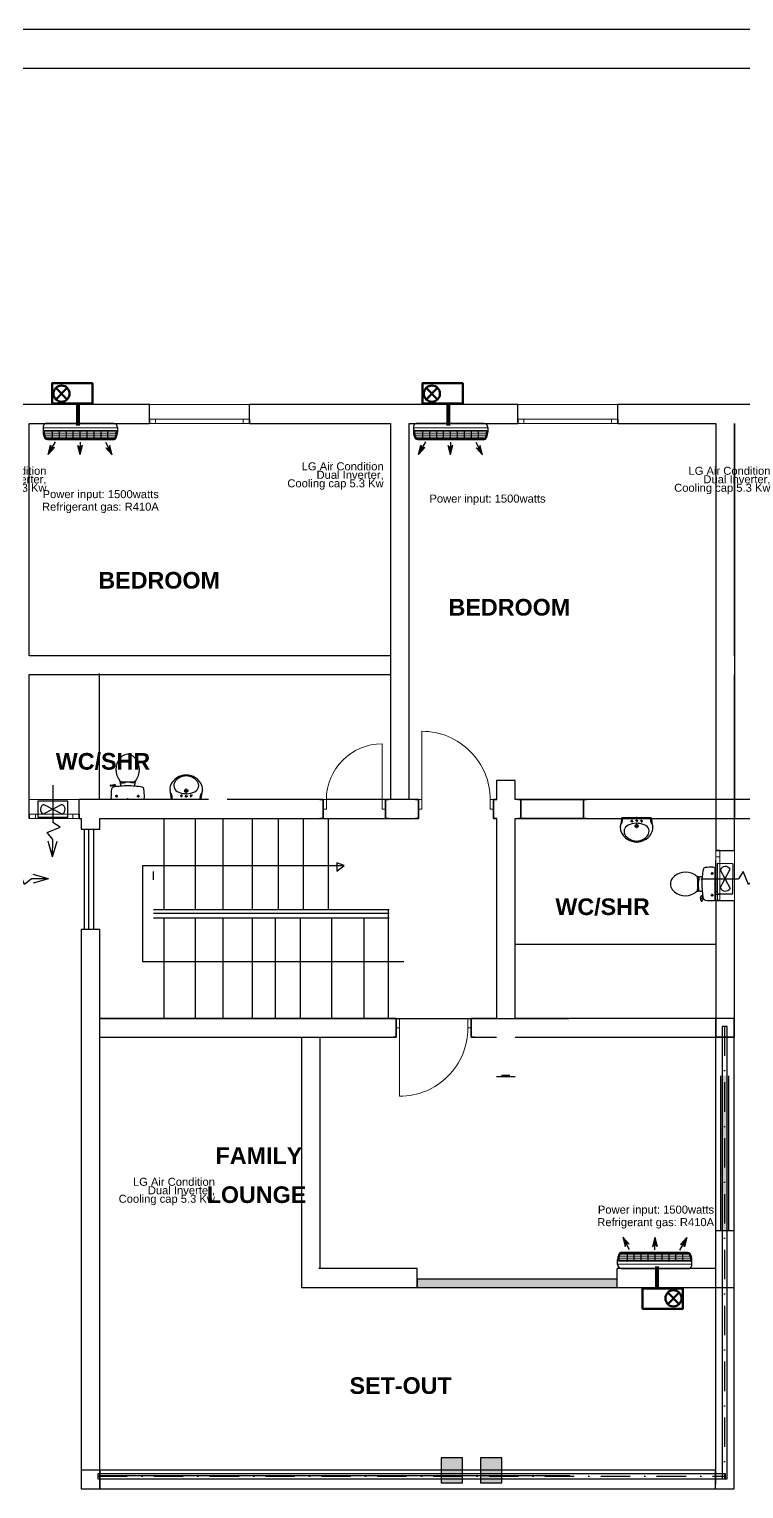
# Model space of a CAD drawing. Header units: inches. Extents: x 23 to 2032867, y 13 to 664695.
# Drawn here: x 803141 to 811715, y 496350 to 513866 of the extents above; entities that cross this region are included whole.
import ezdxf

# ---------------------------------------------------------------- set-up
doc = ezdxf.new("R2010")
doc.units = ezdxf.units.IN
doc.header["$MEASUREMENT"] = 0
for name, pattern in [('DASHED1', [1, 0.3, -0.4, 0.3]), ('Dot & Dashed', [670.277762, 352.777767, -176.388884, 0, -141.111112]), ('Hidden Line', [391.222223, 282.222223, -109])]:
    doc.linetypes.add(name, pattern=pattern)
for name, color, linetype in [('08-DRAINAGE', 5, 'Continuous'), ('Hvactext', 7, 'Continuous'), ('LIAB', 8, 'Continuous'), ('PLOTYR', 15, 'Continuous')]:
    doc.layers.add(name, color=color, linetype=linetype)
for name, color, linetype, lineweight in [('0Railings', 1, 'Continuous', 18), ('AC', 9, 'Continuous', 15), ('ARCHICAD Doors_Pen_No__27', 7, 'Continuous', 35), ('ARCHICAD Windows_Pen_No__27', 7, 'Continuous', 35), ('BOLD', 7, 'Continuous', 50), ('Building', 8, 'Continuous', 18), ('Interior - Furniture _Pen_No__16', 124, 'Continuous', 20), ('Interior - Furniture _Pen_No__75', 6, 'Continuous', 20), ('new light fittings', 6, 'Continuous', 20), ('SOAK WAWAY', 1, 'Continuous', 30), ('Structural - Bearing_Pen_No__27', 7, 'Continuous', 35)]:
    doc.layers.add(name, color=color, linetype=linetype, lineweight=lineweight)
for name, color, linetype, lineweight, true_color in [('2D Drafting - General_Pen_No__62', 7, 'Continuous', 20, 0xaaaaaa), ('2D Drafting - General_Pen_No__82', 7, 'Continuous', 20, 0xaaaaaa), ('Annotation - Text_Pen_No__86', 7, 'Continuous', 20, 0x5555ff), ('ARCHICAD Doors_Pen_No__23', 7, 'Continuous', 20, 0xff6600), ('ARCHICAD Doors_Pen_No__3', 7, 'Continuous', 18, 0xff6600), ('ARCHICAD Windows_Pen_No__23', 7, 'Continuous', 20, 0xff6600), ('ARCHICAD Windows_Pen_No__3', 7, 'Continuous', 18, 0xff6600), ('Structural - Bearing_Pen_No__160', 7, 'Continuous', 20, 0xb4a35c), ('Structural - Bearing_Pen_No__165', 7, 'Continuous', 13, 0x80d6ff), ('Structural - Bearing_Pen_No__87', 7, 'Continuous', 20, 0x6a6a6a), ('Structural - Bearing_Pen_No__89', 7, 'Continuous', 20, 0x71cebe)]:
    doc.layers.add(name, color=color, linetype=linetype, lineweight=lineweight, true_color=true_color)
doc.styles.add('Arial', font='arial.ttf', dxfattribs={"height": 250})
doc.styles.add('GENERATED_STYLE_2', font='arialbd.ttf')

# ---------------------------------------------------------------- blocks, each defined once
blk = doc.blocks.new('ef1')
at = {"layer": 'new light fittings', "linetype": 'Continuous', "lineweight": 30}
for p, q in [((55922, -239719), (55921, -240170)), ((56029, -239951), (55805, -240069)), ((55813, -239951), (56036, -240069)), ((55852, -240290), (56008, -240224)), ((55920, -240372), (55852, -240290)), ((56008, -240224), (55921, -240170)), ((55919, -240579), (55867, -240392)), ((55919, -240579), (55920, -240372)), ((55919, -240579), (55973, -240392))]:
    blk.add_line(p, q, dxfattribs=at)
blk.add_lwpolyline([(56103, -239913), (55740, -239912), (55740, -240103), (56102, -240104)], close=True, dxfattribs=at)
for centre, start, end in [((55840, -240012), 113.6137, 238.8226), ((56002, -240012), 300.8885, 66.0974)]:
    blk.add_arc(centre, 66.5, start, end, dxfattribs=at)
blk = doc.blocks.new('A$C109E561E')
at = {"layer": 'AC', "linetype": 'Continuous', "lineweight": -2}
for points in [[(111, 143), (73, 5), (170, 110), (125, 100), (125, 100)], [(583, 141), (548, 3), (515, 142), (549, 110), (549, 111)], [(987, 138), (1023, 0), (927, 107), (972, 95), (972, 96)]]:
    blk.add_hatch(color=3, dxfattribs=at).paths.add_polyline_path(points)
at = {"layer": 'AC', "color": 3, "linetype": 'Continuous', "lineweight": -2}
for p, q in [((4, 433), (2, 427)), ((1047, 466), (54, 471)), ((2, 427), (0, 413)), ((0, 413), (0, 345)), ((0, 406), (1100, 401)), ((0, 345), (0, 345)), ((7, 290), (13, 267)), ((16, 365), (15, 345)), ((16, 365), (1085, 360)), ((22, 294), (28, 271)), ((63, 245), (1036, 240)), ((63, 229), (1036, 224)), ((1071, 266), (1077, 289)), ((1085, 360), (1085, 339)), ((1086, 262), (1092, 285)), ((1099, 421), (1097, 428)), ((1100, 408), (1099, 421)), ((1100, 408), (1100, 339)), ((1100, 339), (1100, 339)), ((73, 5), (111, 143)), ((73, 5), (170, 110)), ((111, 143), (126, 100)), ((177, 194), (125, 100)), ((170, 110), (126, 100)), ((548, 2), (515, 142)), ((515, 142), (549, 111)), ((548, 2), (583, 141)), ((549, 192), (549, 111)), ((583, 141), (549, 111)), ((922, 190), (972, 96)), ((1023, 0), (927, 107)), ((927, 107), (972, 95)), ((987, 139), (972, 95)), ((1023, 0), (987, 139))]:
    blk.add_line(p, q, dxfattribs=at)
at = {"layer": 'AC', "color": 8, "linetype": 'Continuous', "lineweight": -2}
for p, q in [((16, 350), (1084, 345)), ((17, 320), (1083, 315)), ((23, 290), (1076, 285)), ((33, 260), (1066, 255)), ((138, 244), (139, 365)), ((241, 244), (242, 364)), ((344, 243), (344, 364)), ((447, 243), (447, 363)), ((549, 242), (550, 363)), ((652, 242), (653, 362)), ((755, 241), (756, 362)), ((858, 241), (859, 361)), ((961, 240), (961, 361))]:
    blk.add_line(p, q, dxfattribs=at)
at = {"layer": 'AC', "color": 3, "linetype": 'Continuous', "lineweight": -2}
for centre, radius, start, end in [((54, 419), 51.4, 89.7096, 164.2846), ((1047, 414), 51.4, 15.1345, 89.7096), ((51, 345), 51.4, 179.7096, 179.7096), ((206, 344), 206, 179.7096, 195.1345), ((63, 281), 51.4, 195.1345, 269.7096), ((206, 344), 190, 179.7096, 195.1345), ((63, 281), 36, 195.1345, 269.7096), ((1036, 276), 36, 269.7096, 344.2846), ((1036, 276), 51.4, 269.7096, 344.2846), ((894, 340), 190, 344.2846, 359.7096), ((894, 340), 206, 344.2846, 359.7096)]:
    blk.add_arc(centre, radius, start, end, dxfattribs=at)
blk = doc.blocks.new('ac1')
at = {"layer": 'BOLD', "color": 6}
for p, q in [((2309094, -76377), (2308957, -76514)), ((2308957, -76377), (2309094, -76514))]:
    blk.add_line(p, q, dxfattribs=at)
blk.add_lwpolyline([(2309139, -76562), (2308655, -76562), (2308655, -76320), (2309139, -76320)], close=True, dxfattribs=at)
blk.add_circle((2309026, -76445), 96.9, dxfattribs=at)

msp = doc.modelspace()

# ---------------------------------------------------------------- hatches: boundary and pattern name
at = {"layer": 'Structural - Bearing_Pen_No__160', "linetype": 'Continuous', "lineweight": 25}
for points in [[(808341.071, 496720.974), (808085.694, 496720.974), (808085.694, 496420.974), (808341.071, 496420.974)], [(808810.072, 496720.967), (808554.694, 496720.967), (808554.694, 496420.967), (808810.072, 496420.967)]]:
    msp.add_hatch(color=8, dxfattribs=at).paths.add_polyline_path(points)
at = {"layer": 'Structural - Bearing_Pen_No__165', "linetype": 'Continuous', "lineweight": 25}
for points in [[(811435.829, 501307.703), (811435.829, 499451.482), (811535.829, 499451.482), (811535.829, 501307.703)], [(807797.13, 498767.201), (810197.13, 498767.201), (810197.13, 498867.201), (807797.13, 498867.201)]]:
    msp.add_hatch(color=8, dxfattribs=at).paths.add_polyline_path(points)

# ---------------------------------------------------------------- linework, layer by layer
at = {"color": 8, "linetype": 'Hidden Line'}
for p, q in [((811600.619, 501995.252), (811375.619, 501995.252)), ((811375.619, 501995.252), (811375.619, 501770.252)), ((811600.619, 501770.252), (811600.619, 501995.252)), ((811600.619, 501770.252), (811375.619, 501770.252)), ((811375.619, 501770.252), (811375.619, 496350.2)), ((811375.619, 501770.252), (811600.619, 501770.252)), ((811600.619, 496350.2), (811600.619, 501770.252)), ((803762.869, 496575.2), (803762.869, 496350.2)), ((803987.869, 496575.2), (803762.869, 496575.2)), ((811375.619, 496575.2), (803987.869, 496575.2)), ((803987.869, 496575.2), (803987.869, 496350.2)), ((803987.869, 496350.2), (803987.869, 496575.2)), ((811375.619, 496350.2), (811375.619, 496575.2)), ((803762.869, 496350.2), (803987.869, 496350.2)), ((803987.869, 496350.2), (811375.619, 496350.2)), ((811375.619, 496350.2), (811600.619, 496350.2))]:
    msp.add_line(p, q, dxfattribs=at)
at = {"layer": '0Railings', "color": 7, "linetype": 'Continuous', "lineweight": 5, "const_width": 50}
for points in [[(803726.573, 509107.336), (803726.573, 509375.336)], [(808170.281, 509107.336), (808170.281, 509375.336)], [(810673.528, 499020.657), (810673.528, 498752.657)]]:
    msp.add_lwpolyline(points, dxfattribs=at)
at = {"layer": '2D Drafting - General_Pen_No__62', "color": 8, "linetype": 'Continuous', "lineweight": 25}
for p, q in [((804504.08, 502673.714), (804504.08, 503828.032)), ((804504.08, 503828.032), (806917.989, 503828.032)), ((806917.989, 503828.032), (806833.315, 503861.539)), ((806833.315, 503861.539), (806833.315, 503762.465)), ((806833.315, 503762.465), (806917.989, 503828.032)), ((807637.065, 502673.714), (804504.08, 502673.714))]:
    msp.add_line(p, q, dxfattribs=at)
at = {"layer": '2D Drafting - General_Pen_No__82', "color": 8, "linetype": 'Continuous', "lineweight": 25}
for p, q in [((804758.515, 503305.896), (804758.515, 504395.106)), ((804758.515, 503305.896), (804758.515, 504395.106)), ((805134.419, 503305.896), (805134.419, 504395.106)), ((805134.419, 503305.896), (805134.419, 504395.106)), ((805467.433, 503305.896), (805467.433, 504395.106)), ((805467.433, 503305.896), (805467.433, 504395.106)), ((805819.586, 503305.896), (805819.586, 504395.106)), ((805819.586, 503305.896), (805819.586, 504395.106)), ((806130.106, 503305.896), (806130.106, 504395.106)), ((806130.106, 503305.896), (806130.106, 504395.106)), ((806430.106, 503305.896), (806430.106, 504395.106)), ((806430.106, 503305.896), (806430.106, 504395.106)), ((806730.106, 503305.896), (806730.106, 504395.106)), ((806730.106, 503305.896), (806730.106, 504395.106)), ((803800.25, 504258.057), (803800.25, 503065.484)), ((803800.25, 504258.057), (803800.25, 503065.484)), ((803850.704, 504258.057), (803850.704, 503065.484)), ((803850.704, 504258.057), (803850.704, 503065.484)), ((803911.966, 504263.993), (803911.966, 503056.932)), ((803911.966, 504263.993), (803911.966, 503056.932)), ((804632.371, 503658.743), (804632.371, 503759.116)), ((804632.371, 503658.743), (804632.371, 503759.116)), ((804632.371, 503302.344), (807461.02, 503302.344)), ((804632.371, 503302.344), (807461.02, 503302.344)), ((804632.371, 503257.734), (807460.142, 503257.734)), ((804632.371, 503257.734), (807460.142, 503257.734)), ((807448.74, 503305.896), (807448.74, 501995.252)), ((807448.74, 503305.896), (807448.74, 501995.252)), ((804632.371, 503201.971), (807461.02, 503201.971)), ((804632.371, 503201.971), (807461.02, 503201.971)), ((804758.515, 501995.252), (804758.515, 503205.522)), ((804758.515, 501995.252), (804758.515, 503205.522)), ((805134.419, 501995.252), (805134.419, 503205.522)), ((805134.419, 501995.252), (805134.419, 503205.522)), ((805467.433, 501995.252), (805467.433, 503205.522)), ((805467.433, 501995.252), (805467.433, 503205.522)), ((805819.586, 501995.252), (805819.586, 503205.522)), ((805819.586, 501995.252), (805819.586, 503205.522)), ((806096.43, 501995.252), (806096.43, 503205.522)), ((806096.43, 501995.252), (806096.43, 503205.522)), ((806396.43, 501995.252), (806396.43, 503205.522)), ((806396.43, 501995.252), (806396.43, 503205.522)), ((806770.223, 501995.252), (806770.223, 503205.522)), ((806770.223, 501995.252), (806770.223, 503205.522)), ((807159.006, 501995.252), (807159.006, 503205.522)), ((807159.006, 501995.252), (807159.006, 503205.522))]:
    msp.add_line(p, q, dxfattribs=at)
at = {"layer": 'ARCHICAD Doors_Pen_No__23', "color": 8, "linetype": 'Continuous'}
for p, q in [((806706.148, 504619.896), (806666.148, 504619.896)), ((806666.148, 504619.896), (806666.148, 504504.896)), ((806706.148, 504504.896), (806706.148, 504619.896)), ((807416.148, 504619.896), (807376.148, 504619.896)), ((807376.148, 504619.896), (807376.148, 504504.896)), ((807416.148, 504504.896), (807416.148, 504619.896)), ((807813.43, 504619.896), (807853.43, 504619.896)), ((807813.43, 504504.896), (807813.43, 504619.896)), ((807853.43, 504619.896), (807853.43, 504504.896)), ((808673.43, 504504.896), (808673.43, 504619.896)), ((808673.43, 504619.896), (808713.43, 504619.896)), ((808713.43, 504619.896), (808713.43, 504504.896)), ((806666.148, 504504.896), (806706.148, 504504.896)), ((807376.148, 504504.896), (807416.148, 504504.896)), ((807853.43, 504504.896), (807813.43, 504504.896)), ((808713.43, 504504.896), (808673.43, 504504.896)), ((809040.187, 504509.896), (809040.187, 504394.896)), ((809790.187, 504394.896), (809790.187, 504509.896)), ((807585.193, 501995.252), (807545.193, 501995.252)), ((807545.193, 501995.252), (807545.193, 501880.252)), ((807585.193, 501880.252), (807585.193, 501995.252)), ((808445.193, 501995.252), (808405.193, 501995.252)), ((808405.193, 501995.252), (808405.193, 501880.252)), ((808445.193, 501880.252), (808445.193, 501995.252)), ((807545.193, 501880.252), (807585.193, 501880.252)), ((808405.193, 501880.252), (808445.193, 501880.252))]:
    msp.add_line(p, q, dxfattribs=at)
at = {"layer": 'ARCHICAD Doors_Pen_No__27', "color": 8, "linetype": 'Continuous'}
for p, q in [((806666.148, 504619.896), (806629.148, 504619.896)), ((806666.148, 504619.896), (806666.148, 504504.896)), ((807416.148, 504619.896), (807416.148, 504504.896)), ((807416.148, 504619.896), (807453.148, 504619.896)), ((807813.43, 504619.896), (807776.43, 504619.896)), ((807813.43, 504619.896), (807813.43, 504504.896)), ((808713.43, 504619.896), (808713.43, 504504.896)), ((808713.43, 504619.896), (808750.43, 504619.896)), ((809040.187, 504619.896), (809003.187, 504619.896)), ((809040.187, 504619.896), (809827.187, 504619.896)), ((809040.187, 504509.896), (809040.187, 504619.896)), ((809790.187, 504509.896), (809790.187, 504619.896)), ((806666.148, 504504.896), (806666.148, 504394.896)), ((807416.148, 504504.896), (807416.148, 504394.896)), ((807813.43, 504504.896), (807813.43, 504394.896)), ((808713.43, 504504.896), (808713.43, 504394.896)), ((809040.187, 504394.896), (809040.187, 504509.896)), ((809790.187, 504394.896), (809790.187, 504509.896)), ((806666.148, 504394.896), (806629.148, 504394.896)), ((807416.148, 504394.896), (807453.148, 504394.896)), ((807813.43, 504394.896), (807776.43, 504394.896)), ((808713.43, 504394.896), (808750.43, 504394.896)), ((809040.187, 504394.896), (809003.187, 504394.896)), ((809040.187, 504394.896), (809827.187, 504394.896)), ((807545.193, 501995.252), (807508.193, 501995.252)), ((807545.193, 501995.252), (807545.193, 501880.252)), ((808445.193, 501995.252), (808445.193, 501880.252)), ((808445.193, 501995.252), (808482.193, 501995.252)), ((807545.193, 501880.252), (807545.193, 501770.252)), ((808445.193, 501880.252), (808445.193, 501770.252)), ((807545.193, 501770.252), (807508.193, 501770.252)), ((808445.193, 501770.252), (808482.193, 501770.252))]:
    msp.add_line(p, q, dxfattribs=at)
at = {"layer": 'ARCHICAD Doors_Pen_No__3', "color": 8, "linetype": 'Continuous'}
for p, q in [((807853.43, 504619.896), (807853.43, 505439.896)), ((807376.148, 504504.896), (807376.148, 505289.896)), ((807585.193, 501880.252), (807585.193, 501060.252))]:
    msp.add_line(p, q, dxfattribs=at)
at = {"layer": 'ARCHICAD Doors_Pen_No__3', "color": 8, "linetype": 'Continuous', "extrusion": (0, 0, -1)}
msp.add_ellipse((807853.43, 504619.896), major_axis=(-579.828, 579.828), ratio=1, start_param=0.785398163, end_param=2.35619449, dxfattribs=at)
at = {"layer": 'ARCHICAD Doors_Pen_No__3', "color": 8, "linetype": 'Continuous'}
for centre, major_axis, start_param, end_param in [((807376.148, 504619.896), (-473.762, 473.762), -0.785398163, 0.785398163), ((807585.193, 501880.252), (579.828, 579.828), 3.926990817, 5.497787144)]:
    msp.add_ellipse(centre, major_axis=major_axis, ratio=1, start_param=start_param, end_param=end_param, dxfattribs=at)
at = {"layer": 'ARCHICAD Windows_Pen_No__23', "color": 8, "linetype": 'Continuous'}
for p, q in [((804657.587, 509185.654), (804582.587, 509185.654)), ((804657.587, 509135.654), (804657.587, 509185.654)), ((805782.587, 509185.654), (805707.587, 509185.654)), ((805707.587, 509185.654), (805707.587, 509135.654)), ((809002.549, 509185.654), (809077.549, 509185.654)), ((809077.549, 509185.654), (809077.549, 509135.654)), ((810127.549, 509135.654), (810127.549, 509185.654)), ((810127.549, 509185.654), (810202.549, 509185.654)), ((804582.587, 509135.654), (804657.587, 509135.654)), ((805707.587, 509135.654), (805782.587, 509135.654)), ((809077.549, 509135.654), (809002.549, 509135.654)), ((810202.549, 509135.654), (810127.549, 509135.654)), ((803140.619, 504444.896), (803215.619, 504444.896)), ((803215.619, 504444.896), (803215.619, 504394.896)), ((803665.619, 504394.896), (803665.619, 504444.896)), ((803665.619, 504444.896), (803740.619, 504444.896)), ((803215.619, 504394.896), (803140.619, 504394.896)), ((803740.619, 504394.896), (803665.619, 504394.896)), ((811377.637, 503933.128), (811377.637, 504008.128)), ((811427.637, 503933.128), (811377.637, 503933.128)), ((811427.637, 504008.128), (811427.637, 503933.128)), ((811377.637, 503408.128), (811377.637, 503483.128)), ((811377.637, 503483.128), (811427.637, 503483.128)), ((811377.637, 503408.128), (811377.637, 503483.128)), ((811399.887, 503408.128), (811399.887, 503483.128)), ((811427.637, 503483.128), (811427.637, 503408.128))]:
    msp.add_line(p, q, dxfattribs=at)
at = {"layer": 'ARCHICAD Windows_Pen_No__27', "color": 8, "linetype": 'Continuous'}
for p, q in [((804582.587, 509135.654), (804582.587, 509185.654)), ((805782.587, 509135.654), (805782.587, 509185.654)), ((809002.549, 509135.654), (809002.549, 509185.654)), ((810202.549, 509135.654), (810202.549, 509185.654)), ((803140.619, 504394.896), (803140.619, 504444.896)), ((803740.619, 504394.896), (803740.619, 504444.896)), ((811377.637, 504008.128), (811427.637, 504008.128)), ((811377.637, 503408.128), (811427.637, 503408.128))]:
    msp.add_line(p, q, dxfattribs=at)
at = {"layer": 'ARCHICAD Windows_Pen_No__3', "color": 8, "linetype": 'Continuous'}
for p, q in [((805782.587, 509360.654), (804582.587, 509360.654)), ((810202.549, 509360.654), (809002.549, 509360.654)), ((805707.587, 509185.654), (804657.587, 509185.654)), ((809077.549, 509185.654), (810127.549, 509185.654)), ((805782.587, 509135.654), (804582.587, 509135.654)), ((804657.587, 509135.654), (805707.587, 509135.654)), ((810202.549, 509135.654), (809002.549, 509135.654)), ((810127.549, 509135.654), (809077.549, 509135.654)), ((803740.619, 504619.896), (803140.619, 504619.896)), ((803215.619, 504444.896), (803665.619, 504444.896)), ((803740.619, 504394.896), (803140.619, 504394.896)), ((803665.619, 504394.896), (803215.619, 504394.896)), ((811377.637, 503408.128), (811377.637, 504008.128)), ((811377.637, 503483.128), (811377.637, 503933.128)), ((811427.637, 503933.128), (811427.637, 503483.128)), ((811602.637, 503408.128), (811602.637, 504008.128))]:
    msp.add_line(p, q, dxfattribs=at)
at = {"layer": 'Building', "linetype": 'Continuous', "lineweight": 30, "ltscale": 1000}
for p, q in [((804118.297, 504794.741), (804158.699, 504800.763)), ((804236.246, 504805.753), (804236.246, 504781.969)), ((804244.02, 504836.263), (804244.02, 504821.098)), ((804244.02, 504821.098), (804278.104, 504821.098)), ((804270.312, 504821.098), (804270.312, 504834.121)), ((804278.104, 504821.098), (804278.104, 504833.672)), ((804278.104, 504825.226), (804295.106, 504825.226)), ((804350.193, 504828.966), (804295.106, 504828.966)), ((804295.106, 504825.226), (804295.106, 504828.966)), ((804350.193, 504825.226), (804350.193, 504828.966)), ((804367.195, 504825.226), (804350.193, 504825.226)), ((804367.195, 504821.098), (804367.195, 504834.528)), ((804401.279, 504821.098), (804367.195, 504821.098)), ((804374.987, 504821.098), (804374.987, 504835.128)), ((804401.279, 504837.781), (804401.279, 504821.098)), ((804409.053, 504781.969), (804409.053, 504805.753)), ((804116.498, 504784.945), (804115.121, 504789.831)), ((804149.843, 504785.826), (804120.738, 504782.137)), ((804129.259, 504626.229), (804516.04, 504626.229)), ((804158.448, 504779.701), (804160.124, 504771.737)), ((804181.121, 504783.979), (804158.635, 504778.81)), ((804183.523, 504775.562), (804180.304, 504786.842)), ((804848.597, 504624.456), (805200.37, 504624.456)), ((804848.597, 504624.456, -1683.122), (805200.37, 504624.456, -1683.122)), ((804858.711, 504624.456), (804856.835, 504646.803)), ((804858.711, 504624.456, -1683.122), (804856.835, 504646.803, -1683.122)), ((805190.255, 504624.456), (805192.131, 504646.803)), ((805190.255, 504624.456, -1683.122), (805192.131, 504646.803, -1683.122)), ((810604.655, 504403.738), (810252.882, 504403.738)), ((810604.655, 504403.738, -1683.122), (810252.882, 504403.738, -1683.122)), ((810262.996, 504403.738), (810261.12, 504381.391)), ((810262.996, 504403.738, -1683.122), (810261.12, 504381.391, -1683.122)), ((810594.54, 504403.738), (810596.416, 504381.391)), ((810594.54, 504403.738, -1683.122), (810596.416, 504381.391, -1683.122)), ((811371.304, 503415.452), (811371.304, 503802.233)), ((811159.752, 503687.472), (811176.435, 503687.472)), ((811176.435, 503661.18), (811162.405, 503661.18)), ((811176.435, 503653.388), (811163.004, 503653.388)), ((811172.307, 503636.386), (811168.567, 503636.386)), ((811168.567, 503636.386), (811168.567, 503581.299)), ((811172.307, 503581.299), (811168.567, 503581.299)), ((811172.307, 503653.388), (811172.307, 503636.386)), ((811172.307, 503564.297), (811172.307, 503581.299)), ((811176.435, 503687.472), (811176.435, 503653.388)), ((811215.564, 503695.246), (811191.78, 503695.246)), ((811161.27, 503530.213), (811176.435, 503530.213)), ((811176.435, 503556.505), (811163.412, 503556.505)), ((811176.435, 503564.297), (811163.861, 503564.297)), ((811176.435, 503530.213), (811176.435, 503564.297)), ((811191.78, 503522.439), (811215.564, 503522.439)), ((811202.792, 503404.49), (811196.769, 503444.892)), ((811212.587, 503402.691), (811207.702, 503401.314)), ((811221.971, 503469.716), (811210.691, 503466.497)), ((811211.707, 503436.036), (811215.396, 503406.931)), ((811213.554, 503467.314), (811218.723, 503444.828)), ((811217.832, 503444.64), (811225.796, 503446.317))]:
    msp.add_line(p, q, dxfattribs=at)
at = {"layer": 'Building', "linetype": 'Continuous', "lineweight": 30, "ltscale": 50}
for p, q in [((804171.972, 504661.294), (804203.716, 504661.294)), ((804187.844, 504677.166), (804187.844, 504645.423)), ((804433.654, 504661.294), (804465.672, 504661.294)), ((804449.663, 504677.303), (804449.663, 504645.285)), ((805050.832, 504725.338), (804998.134, 504725.338)), ((805050.832, 504725.338, -1683.122), (804998.134, 504725.338, -1683.122)), ((805024.483, 504698.074), (805024.483, 504752.274)), ((805024.483, 504698.074, -1683.122), (805024.483, 504752.274, -1683.122)), ((810402.419, 504302.856), (810455.117, 504302.856)), ((810402.419, 504302.856, -1683.122), (810455.117, 504302.856, -1683.122)), ((810428.768, 504330.121), (810428.768, 504275.92)), ((810428.768, 504330.121, -1683.122), (810428.768, 504275.92, -1683.122)), ((811336.239, 503719.847), (811336.239, 503751.865)), ((811320.229, 503735.856), (811352.248, 503735.856)), ((811320.367, 503474.037), (811352.11, 503474.037)), ((811336.239, 503458.165), (811336.239, 503489.909))]:
    msp.add_line(p, q, dxfattribs=at)
at = {"layer": 'Building', "linetype": 'Continuous', "ltscale": 200}
for p, q in [((804328.983, 504619.896), (804316.316, 504632.563)), ((804316.316, 504632.563), (804316.316, 504619.896)), ((804316.316, 504619.896), (804328.983, 504632.563)), ((804328.983, 504632.563), (804328.983, 504619.896)), ((811364.97, 503615.176), (811377.637, 503615.176)), ((811377.637, 503615.176), (811364.97, 503602.509)), ((811377.637, 503602.509), (811364.97, 503615.176)), ((811364.97, 503602.509), (811377.637, 503602.509))]:
    msp.add_line(p, q, dxfattribs=at)
at = {"layer": 'Building', "linetype": 'DASHED1', "lineweight": 30, "ltscale": 50}
for p, q in [((804950.689, 504668.141), (804986.069, 504668.141)), ((804950.689, 504668.141, -1683.122), (804986.069, 504668.141, -1683.122)), ((804968.379, 504651.099), (804968.379, 504686.023)), ((804968.379, 504651.099, -1683.122), (804968.379, 504686.023, -1683.122)), ((805006.793, 504663.729), (805042.173, 504663.729)), ((805006.793, 504663.729, -1683.122), (805042.173, 504663.729, -1683.122)), ((805024.483, 504646.686), (805024.483, 504681.611)), ((805024.483, 504646.686, -1683.122), (805024.483, 504681.611, -1683.122)), ((805098.277, 504668.141), (805062.897, 504668.141)), ((805098.277, 504668.141, -1683.122), (805062.897, 504668.141, -1683.122)), ((805080.587, 504651.099), (805080.587, 504686.023)), ((805080.587, 504651.099, -1683.122), (805080.587, 504686.023, -1683.122)), ((810354.974, 504360.053), (810390.354, 504360.053)), ((810354.974, 504360.053, -1683.122), (810390.354, 504360.053, -1683.122)), ((810372.664, 504377.096), (810372.664, 504342.171)), ((810372.664, 504377.096, -1683.122), (810372.664, 504342.171, -1683.122)), ((810446.458, 504364.465), (810411.078, 504364.465)), ((810446.458, 504364.465, -1683.122), (810411.078, 504364.465, -1683.122)), ((810428.768, 504381.508), (810428.768, 504346.583)), ((810428.768, 504381.508, -1683.122), (810428.768, 504346.583, -1683.122)), ((810502.562, 504360.053), (810467.182, 504360.053)), ((810502.562, 504360.053, -1683.122), (810467.182, 504360.053, -1683.122)), ((810484.872, 504377.096), (810484.872, 504342.171)), ((810484.872, 504377.096, -1683.122), (810484.872, 504342.171, -1683.122))]:
    msp.add_line(p, q, dxfattribs=at)
at = {"layer": 'Building', "linetype": 'Continuous', "lineweight": 30, "ltscale": 200}
for p, q in [((805029.043, 504619.896), (805019.923, 504629.016)), ((805019.923, 504629.016), (805019.923, 504619.896)), ((805019.923, 504619.896), (805029.043, 504629.016)), ((805029.043, 504619.896, -1683.122), (805019.923, 504629.016, -1683.122)), ((805019.923, 504629.016, -1683.122), (805019.923, 504619.896, -1683.122)), ((805019.923, 504619.896, -1683.122), (805029.043, 504629.016, -1683.122)), ((805029.043, 504629.016), (805029.043, 504619.896)), ((805029.043, 504629.016, -1683.122), (805029.043, 504619.896, -1683.122)), ((810424.208, 504399.178), (810424.208, 504408.298)), ((810424.208, 504408.298), (810433.328, 504399.178)), ((810433.328, 504408.298), (810424.208, 504399.178)), ((810424.208, 504399.178, -1683.122), (810424.208, 504408.298, -1683.122)), ((810424.208, 504408.298, -1683.122), (810433.328, 504399.178, -1683.122)), ((810433.328, 504408.298, -1683.122), (810424.208, 504399.178, -1683.122)), ((810433.328, 504399.178), (810433.328, 504408.298)), ((810433.328, 504399.178, -1683.122), (810433.328, 504408.298, -1683.122))]:
    msp.add_line(p, q, dxfattribs=at)
at = {"layer": 'Building', "linetype": 'Continuous', "lineweight": 30, "ltscale": 50}
for centre in [(804187.844, 504661.294), (804449.663, 504661.294), (811336.239, 503735.856), (811336.239, 503474.037)]:
    msp.add_circle(centre, 9.351, dxfattribs=at)
at = {"layer": 'Building', "linetype": 'DASHED1', "lineweight": 30, "ltscale": 50}
for centre in [(804968.379, 504668.141), (804968.379, 504668.141, -1683.122), (805024.483, 504663.729), (805024.483, 504663.729, -1683.122), (805080.587, 504668.141), (805080.587, 504668.141, -1683.122), (810372.664, 504360.053), (810372.664, 504360.053, -1683.122), (810428.768, 504364.465), (810428.768, 504364.465, -1683.122), (810484.872, 504360.053), (810484.872, 504360.053, -1683.122)]:
    msp.add_circle(centre, 9.504, dxfattribs=at)
at = {"layer": 'Building', "linetype": 'Continuous', "lineweight": 30, "ltscale": 1000}
for centre, radius in [((805024.483, 504725.338), 18.608), ((805024.483, 504725.338, -1683.122), 18.608), ((805024.483, 504725.338), 10.99), ((805024.483, 504725.338, -1683.122), 10.99), ((810428.768, 504302.856), 18.608), ((810428.768, 504302.856, -1683.122), 18.608), ((810428.768, 504302.856), 10.99), ((810428.768, 504302.856, -1683.122), 10.99)]:
    msp.add_circle(centre, radius, dxfattribs=at)
for centre, radius, start, end in [((804322.649, 505058.698), 105.195, 50.8791806, 129.1208282), ((804385.349, 504981.604), 204.567, 129.1208282, 211.0923054), ((804259.95, 504981.604), 204.567, 328.9077103, 50.8791806), ((804118.871, 504790.888), 3.896, 98.4778948, 195.7397884), ((804161.571, 504781.496), 19.481, 15.9271971, 98.4778948), ((804510.446, 505057.044), 350.65, 211.0923054, 213.8429316), ((804135.68, 504805.753), 100.566, 0.0000019, 33.8429404), ((804245.626, 504851.764), 15.584, 217.7817379, 264.3005444), ((804315.726, 505554.137), 721.447, 264.3005444, 276.9358206), ((804400.964, 504853.44), 15.584, 276.9358105, 322.5800181), ((804509.619, 504805.753), 100.566, 146.1570684, 180), ((804134.854, 505057.044), 350.65, 326.1570702, 328.9077103), ((805024.488, 504713.21), 203.147, 22.4424723, 158.1531127), ((805024.488, 504713.21, -1683.122), 203.147, 22.4424723, 158.1531127), ((804958.415, 504789.361), 83.628, 141.6817737, 253.2461383), ((804958.415, 504789.361, -1683.122), 83.628, 141.6817737, 253.2461383), ((805024.483, 504736.328), 168.347, 38.53754, 141.4625075), ((805024.483, 504736.328, -1683.122), 168.347, 38.53754, 141.4625075), ((805091.507, 504789.713), 82.661, 295.2174734, 38.537704), ((805091.507, 504789.713, -1683.122), 82.661, 295.2174734, 38.537704), ((804120.248, 504786.002), 3.896, 195.7397884, 277.2238087), ((804155.825, 504647.157), 33.819, 178.9808265, 218.2302081), ((805018.118, 504647.758), 896.106, 173.6508475, 180), ((804153.466, 504743.968), 26.118, 100.7270761, 173.6508475), ((804322.65, 503850.902), 935.068, 95.3019114, 100.7270761), ((804150.823, 504778.096), 7.792, 11.8886154, 97.22379), ((804322.47, 503852.842), 933.119, 84.6980974, 95.3019114), ((804322.65, 503850.902), 935.068, 79.2903908, 84.6980974), ((804491.491, 504743.651), 26.494, 6.330877, 79.2903908), ((804489.474, 504647.157), 33.819, 321.7697938, 1.0191617), ((803627.181, 504647.759), 896.106, 0.0000019, 6.330877), ((804932.716, 504751.016), 103.901, 157.5093438, 189.5474663), ((804932.716, 504751.016, -1683.122), 103.901, 157.5093438, 189.5474663), ((804266.347, 504582.969), 583.726, 4.075602, 14.9730049), ((804266.347, 504582.969, -1683.122), 583.726, 4.075602, 14.9730049), ((804950.222, 504740.448), 124.156, 155.8931025, 156.0931451), ((804950.222, 504740.448, -1683.122), 124.156, 155.8931025, 156.0931451), ((804752.934, 504646.803), 103.901, 0.0000006, 30.0992783), ((804752.934, 504646.803, -1683.122), 103.901, 0.0000006, 30.0992783), ((805024.13, 504929.689), 238.006, 247.8276538, 295.5349405), ((805024.13, 504929.689, -1683.122), 238.006, 247.8276538, 295.5349405), ((805296.032, 504646.803), 103.901, 149.9007316, 180.0000094), ((805296.032, 504646.803, -1683.122), 103.901, 149.9007316, 180.0000094), ((805782.619, 504582.969), 583.726, 165.0270052, 175.9244355), ((805782.619, 504582.969, -1683.122), 583.726, 165.0270052, 175.9244355), ((805116.25, 504751.016), 103.901, 350.4525984, 22.4906661), ((805116.25, 504751.016, -1683.122), 103.901, 350.4525984, 22.4906661), ((810337.001, 504277.178), 103.901, 170.4525984, 202.4906661), ((810337.001, 504277.178, -1683.122), 103.901, 170.4525984, 202.4906661), ((809670.632, 504445.225), 583.726, 345.0270052, 355.9244355), ((809670.632, 504445.225, -1683.122), 583.726, 345.0270052, 355.9244355), ((810157.219, 504381.391), 103.901, 329.9007316, 0.0000094), ((810157.219, 504381.391, -1683.122), 103.901, 329.9007316, 0.0000094), ((810361.744, 504238.481), 82.661, 115.2174734, 218.537704), ((810361.744, 504238.481, -1683.122), 82.661, 115.2174734, 218.537704), ((810429.121, 504098.506), 238.006, 67.8276538, 115.5349405), ((810429.121, 504098.506, -1683.122), 238.006, 67.8276538, 115.5349405), ((810494.837, 504238.833), 83.628, 321.6817737, 73.2461383), ((810494.837, 504238.833, -1683.122), 83.628, 321.6817737, 73.2461383), ((810700.317, 504381.391), 103.901, 180.0000006, 210.0992783), ((810700.317, 504381.391, -1683.122), 103.901, 180.0000006, 210.0992783), ((811186.904, 504445.225), 583.726, 184.075602, 194.9730049), ((811186.904, 504445.225, -1683.122), 583.726, 184.075602, 194.9730049), ((810520.535, 504277.178), 103.901, 337.5093438, 9.5474663), ((810520.535, 504277.178, -1683.122), 103.901, 337.5093438, 9.5474663), ((810428.763, 504314.984), 203.147, 202.4424723, 338.1531127), ((810428.763, 504314.984, -1683.122), 203.147, 202.4424723, 338.1531127), ((810428.768, 504291.866), 168.347, 218.53754, 321.4625075), ((810428.768, 504291.866, -1683.122), 168.347, 218.53754, 321.4625075), ((810503.029, 504287.747), 124.156, 335.8931025, 336.0931451), ((810503.029, 504287.747, -1683.122), 124.156, 335.8931025, 336.0931451), ((811015.929, 503546.143), 204.567, 58.9077103, 140.8791806), ((812146.631, 503608.842), 935.068, 169.2903908, 174.6980974), ((811253.882, 503777.684), 26.494, 96.330877, 169.2903908), ((811349.774, 502913.374), 896.106, 90.0000019, 96.330877), ((811350.376, 503775.667), 33.819, 51.7697938, 91.0191617), ((810938.835, 503608.842), 105.195, 140.8791806, 219.1208282), ((810940.489, 503421.047), 350.65, 56.1570702, 58.9077103), ((811191.78, 503795.812), 100.566, 236.1570684, 270), ((811144.093, 503687.157), 15.584, 6.9358105, 52.5800181), ((810443.396, 503601.919), 721.447, 354.3005444, 6.9358206), ((812144.691, 503608.662), 933.119, 174.6980974, 185.3019114), ((811015.929, 503671.542), 204.567, 219.1208282, 301.0923054), ((810940.489, 503796.639), 350.65, 301.0923054, 303.8429316), ((811191.78, 503421.873), 100.566, 90.0000019, 123.8429404), ((811145.769, 503531.819), 15.584, 307.7817379, 354.3005444), ((811216.037, 503447.764), 19.481, 105.9271971, 188.4778948), ((811206.645, 503405.064), 3.896, 188.4778948, 285.7397884), ((811219.437, 503437.015), 7.792, 101.8886154, 187.22379), ((811211.531, 503406.441), 3.896, 285.7397884, 7.2238087), ((812146.631, 503608.842), 935.068, 185.3019114, 190.7270761), ((811253.565, 503439.659), 26.118, 190.7270761, 263.6508475), ((811349.774, 504304.311), 896.106, 263.6508475, 270), ((811350.376, 503442.018), 33.819, 268.9808265, 308.2302081)]:
    msp.add_arc(centre, radius, start, end, dxfattribs=at)
at = {"layer": 'Interior - Furniture _Pen_No__16', "color": 8, "linetype": 'Continuous', "lineweight": 25}
for p, q in [((811513.916, 501898.905), (811453.916, 501898.905)), ((811453.916, 501898.905), (811453.916, 496471.523)), ((811513.916, 496471.523), (811513.916, 501898.905)), ((803965.149, 496531.523), (803965.149, 496471.523)), ((811493.652, 496531.523), (803965.149, 496531.523)), ((803965.149, 496471.523), (811493.652, 496471.523)), ((811453.916, 496471.523), (811513.916, 496471.523)), ((811493.652, 496471.523), (811493.652, 496531.523))]:
    msp.add_line(p, q, dxfattribs=at)
at = {"layer": 'Interior - Furniture _Pen_No__16', "color": 8, "linetype": 'Dot & Dashed', "lineweight": 25}
for p, q in [((811483.916, 501898.905), (811483.916, 496471.523)), ((803965.149, 496501.523), (811493.652, 496501.523))]:
    msp.add_line(p, q, dxfattribs=at)
at = {"layer": 'Interior - Furniture _Pen_No__75', "color": 8, "linetype": 'Continuous', "lineweight": 25}
for p, q in [((811377.637, 503521.359), (811377.637, 503894.896)), ((811377.637, 503567.153), (811377.637, 503849.103)), ((811399.887, 503567.153), (811399.887, 503849.103)), ((811369.347, 503508.054), (811384.812, 503514.258)), ((811384.812, 503514.258), (811399.887, 503521.359))]:
    msp.add_line(p, q, dxfattribs=at)
at = {"layer": 'LIAB', "color": 7, "linetype": 'Continuous', "ltscale": 256.031999}
msp.add_line((784422.551, 513396.133), (821852.666, 513396.133), dxfattribs=at)
at = {"layer": 'PLOTYR', "color": 1, "linetype": 'Continuous', "ltscale": 250}
msp.add_line((783829.518, 513865.555), (822322.088, 513865.555), dxfattribs=at)
at = {"layer": 'Structural - Bearing_Pen_No__27', "color": 8, "linetype": 'Continuous', "lineweight": 25}
for p, q in [((803140.619, 509360.654), (802915.619, 509360.654)), ((804582.587, 509360.654), (803140.619, 509360.654)), ((804582.587, 509185.654), (804582.587, 509360.654)), ((805782.587, 509185.654), (805782.587, 509360.654)), ((809002.549, 509360.654), (805782.587, 509360.654)), ((809002.549, 509185.654), (809002.549, 509360.654)), ((810202.549, 509185.654), (810202.549, 509360.654)), ((811377.637, 509360.654), (810202.549, 509360.654)), ((811602.637, 509360.654), (811377.637, 509360.654)), ((811827.637, 509360.654), (811602.637, 509360.654)), ((804582.587, 509135.654), (804582.587, 509185.654)), ((805782.587, 509135.654), (805782.587, 509185.654)), ((809002.549, 509135.654), (809002.549, 509185.654)), ((810202.549, 509135.654), (810202.549, 509185.654)), ((803140.619, 506345.154), (803140.619, 509135.654)), ((803140.619, 509135.654), (804582.587, 509135.654)), ((805782.587, 509135.654), (807474.887, 509135.654)), ((807474.887, 509135.654), (807474.887, 504619.896)), ((807699.887, 504619.896), (807699.887, 509135.654)), ((807699.887, 509135.654), (809002.549, 509135.654)), ((810202.549, 509135.654), (811377.637, 509135.654)), ((811377.637, 509135.654), (811377.637, 504008.128)), ((811602.637, 506345.154), (811602.637, 509135.654)), ((811602.637, 509135.654), (811602.637, 504394.896)), ((807474.887, 506345.154), (803140.619, 506345.154)), ((803140.619, 504619.896), (803140.619, 506120.154)), ((803140.619, 506120.154), (807474.887, 506120.154)), ((803979.516, 506134.688), (803979.516, 504619.896)), ((811602.637, 504619.896), (811602.637, 506120.154)), ((808971.529, 504848.327), (808746.529, 504848.327)), ((808746.529, 504848.327), (808746.529, 504619.896)), ((808971.529, 504619.896), (808971.529, 504848.327)), ((803140.619, 504444.896), (803140.619, 504619.896)), ((803740.619, 504444.896), (803740.619, 504619.896)), ((805290.605, 504619.896), (803740.619, 504619.896)), ((806666.148, 504619.896), (805515.605, 504619.896)), ((806666.148, 504619.896), (806629.148, 504619.896)), ((806666.148, 504619.896), (806666.148, 504504.896)), ((807699.887, 504619.896), (806706.148, 504619.896)), ((807416.148, 504619.896), (807453.148, 504619.896)), ((807416.148, 504619.896), (807416.148, 504504.896)), ((807813.43, 504619.896), (807699.887, 504619.896)), ((807813.43, 504619.896), (807776.43, 504619.896)), ((807813.43, 504619.896), (807813.43, 504504.896)), ((808713.43, 504619.896), (808750.43, 504619.896)), ((808713.43, 504619.896), (808713.43, 504504.896)), ((808746.529, 504619.896), (808713.43, 504619.896)), ((809040.187, 504619.896), (808971.529, 504619.896)), ((809040.187, 504619.896), (809003.187, 504619.896)), ((809040.187, 504509.896), (809040.187, 504619.896)), ((809040.187, 504619.896), (809827.187, 504619.896)), ((811601.841, 504619.896), (809040.187, 504619.896)), ((809790.187, 504509.896), (809790.187, 504619.896)), ((811601.841, 504394.896), (811601.841, 504619.896)), ((811827.637, 504619.896), (811602.637, 504619.896)), ((803140.619, 504394.896), (803140.619, 504444.896)), ((803740.619, 504394.896), (803740.619, 504444.896)), ((806666.148, 504504.896), (806666.148, 504394.896)), ((807416.148, 504504.896), (807416.148, 504394.896)), ((807813.43, 504504.896), (807813.43, 504394.896)), ((808713.43, 504504.896), (808713.43, 504394.896)), ((809040.187, 504394.896), (809040.187, 504509.896)), ((809790.187, 504394.896), (809790.187, 504509.896)), ((803740.619, 504394.896), (803762.869, 504394.896)), ((803762.869, 504394.896), (803762.869, 504260.463)), ((803987.869, 504260.463), (803987.869, 504394.896)), ((803987.869, 504394.896), (806666.148, 504394.896)), ((806666.148, 504394.896), (806629.148, 504394.896)), ((806666.148, 504394.896), (807813.43, 504394.896)), ((807416.148, 504394.896), (807453.148, 504394.896)), ((807813.43, 504394.896), (807776.43, 504394.896)), ((808713.43, 504394.896), (808750.43, 504394.896)), ((808713.43, 504394.896), (808746.529, 504394.896)), ((808746.529, 504394.896), (808746.529, 501995.252)), ((808971.529, 501995.252), (808971.529, 504394.896)), ((808971.529, 504394.896), (809040.187, 504394.896)), ((809040.187, 504394.896), (809003.187, 504394.896)), ((809040.187, 504394.896), (809827.187, 504394.896)), ((809040.187, 504394.896), (811601.841, 504394.896)), ((811602.637, 504008.128), (811602.637, 504394.896)), ((811602.637, 504394.896), (811827.637, 504394.896)), ((803987.869, 504260.463), (803762.869, 504260.463)), ((811377.637, 504008.128), (811427.637, 504008.128)), ((811427.637, 504008.128), (811602.637, 504008.128)), ((811377.637, 503408.128), (811427.637, 503408.128)), ((811377.637, 503408.128), (811377.637, 501770.252)), ((811427.637, 503408.128), (811602.637, 503408.128)), ((811602.637, 501770.252), (811602.637, 503408.128)), ((803987.869, 503060.463), (803762.869, 503060.463)), ((803762.869, 503060.463), (803762.869, 501770.252)), ((803987.869, 501995.252), (803987.869, 503060.463)), ((808971.529, 502885.323), (811377.637, 502885.323)), ((807545.193, 501995.252), (803987.869, 501995.252)), ((807545.193, 501995.252), (807508.193, 501995.252)), ((807545.193, 501995.252), (807545.193, 501880.252)), ((808445.193, 501995.252), (808482.193, 501995.252)), ((808445.193, 501995.252), (808445.193, 501880.252)), ((808746.529, 501995.252), (808445.193, 501995.252)), ((811600.619, 501995.252), (808971.529, 501995.252)), ((811600.619, 501770.252), (811600.619, 501995.252)), ((807545.193, 501880.252), (807545.193, 501770.252)), ((808445.193, 501880.252), (808445.193, 501770.252)), ((803762.869, 501770.252), (803762.869, 498992.609)), ((803987.869, 501770.252), (807545.193, 501770.252)), ((803987.869, 498992.609), (803987.869, 501770.252)), ((806408.184, 501770.252), (806408.184, 498767.201)), ((806633.184, 498992.201), (806633.184, 501770.252)), ((807545.193, 501770.252), (807508.193, 501770.252)), ((808445.193, 501770.252), (808482.193, 501770.252)), ((808445.193, 501770.252), (808746.529, 501770.252)), ((808971.529, 501770.252), (811375.619, 501770.252)), ((811376.46, 501769.844), (811376.46, 501298.292)), ((811377.637, 501770.252), (811602.637, 501770.252)), ((811601.46, 501298.292), (811601.46, 501769.844)), ((808746.529, 501298.7), (808971.529, 501298.7)), ((808905.898, 501308.111), (808805.898, 501308.111)), ((811435.829, 501307.703), (811435.829, 499451.482)), ((811535.829, 499451.482), (811535.829, 501307.703)), ((811376.46, 499451.022), (811601.46, 499451.022)), ((811376.46, 499451.022), (811376.46, 498992.201)), ((811435.829, 499451.482), (811535.829, 499451.482)), ((811601.46, 498767.201), (811601.46, 499451.022)), ((803762.869, 498992.609), (803762.869, 498767.609)), ((807797.13, 498992.201), (806617.8, 498992.201)), ((807797.13, 498767.201), (807797.13, 498992.201)), ((807797.13, 498867.201), (807797.13, 498767.201)), ((810197.13, 498867.201), (807797.13, 498867.201)), ((810197.13, 498767.201), (810197.13, 498992.201)), ((811376.46, 498992.201), (810197.13, 498992.201)), ((810197.13, 498767.201), (810197.13, 498867.201)), ((803762.869, 498767.609), (803762.869, 496350.2)), ((803987.869, 496575.2), (803987.869, 498767.609)), ((806408.184, 498767.201), (807797.13, 498767.201)), ((807797.13, 498767.201), (810197.13, 498767.201)), ((810197.13, 498767.201), (811601.46, 498767.201)), ((808085.694, 496720.974), (808085.694, 496420.974)), ((808341.071, 496720.974), (808085.694, 496720.974)), ((808341.071, 496420.974), (808341.071, 496720.974)), ((808554.694, 496720.967), (808554.694, 496420.967)), ((808810.072, 496720.967), (808554.694, 496720.967)), ((808810.072, 496420.967), (808810.072, 496720.967)), ((808085.694, 496420.974), (808341.071, 496420.974)), ((808554.694, 496420.967), (808810.072, 496420.967)), ((803762.869, 496350.2), (803987.869, 496350.2))]:
    msp.add_line(p, q, dxfattribs=at)
at = {"layer": 'Structural - Bearing_Pen_No__87', "color": 8, "linetype": 'Continuous', "lineweight": 25}
for p, q in [((811375.619, 501995.252), (811375.619, 501770.252)), ((811600.619, 501770.252), (811600.619, 501995.252)), ((811375.619, 501770.252), (811375.619, 496575.2)), ((811600.619, 496350.2), (811600.619, 501770.252)), ((803987.869, 496575.2), (803762.869, 496575.2)), ((811375.619, 496575.2), (803987.869, 496575.2)), ((803762.869, 496350.2), (803987.869, 496350.2)), ((803987.869, 496350.2), (811375.619, 496350.2)), ((811375.619, 496350.2), (811600.619, 496350.2))]:
    msp.add_line(p, q, dxfattribs=at)
at = {"layer": 'Structural - Bearing_Pen_No__89', "color": 8, "linetype": 'Continuous', "lineweight": 25}
for p, q in [((803987.869, 501995.252), (809616.946, 501995.252)), ((803987.869, 496506.106), (803987.869, 501995.252)), ((809625.889, 496506.106), (803987.869, 496506.106))]:
    msp.add_line(p, q, dxfattribs=at)

# ---------------------------------------------------------------- block references
at = {"xscale": -1}
for p in [(3112554.908, 585937.336), (3116998.617, 585937.336)]:
    msp.add_blockref('ac1', p, dxfattribs=at)
at = {"xscale": -1, "rotation": 180}
msp.add_blockref('ac1', (-1498154.808, 422190.657), dxfattribs=at)
at = {"layer": '08-DRAINAGE'}
msp.add_blockref('ef1', (747502.718, 744514.53), dxfattribs=at)
at = {"layer": '08-DRAINAGE', "rotation": 90}
for p in [(562794.513, 447749.089), (571481.531, 447749.089)]:
    msp.add_blockref('ef1', p, dxfattribs=at)
at = {"layer": 'SOAK WAWAY', "xscale": 0.81, "yscale": 0.81, "zscale": 0.81}
for p in [(803307.766, 508756.328), (807751.475, 508756.328)]:
    msp.add_blockref('A$C109E561E', p, dxfattribs=at)
at = {"layer": 'SOAK WAWAY', "xscale": 0.81, "yscale": 0.81, "zscale": 0.81, "rotation": 180}
msp.add_blockref('A$C109E561E', (811092.335, 499371.666), dxfattribs=at)

# ---------------------------------------------------------------- texts
at = {"layer": 'Annotation - Text_Pen_No__86', "color": 8, "linetype": 'Hidden Line', "lineweight": 25, "style": 'GENERATED_STYLE_2'}
for s, p in [('BEDROOM', (803970.721, 507152.721)), ('BEDROOM', (808172.628, 506828.822)), ('WC/SHR', (803459.679, 504979.833)), ('WC/SHR', (809454.289, 503235.056)), ('FAMILY', (805377.011, 500249.494)), ('LOUNGE', (805270.497, 499780.141)), ('SET-OUT', (806984.656, 497489.004))]:
    msp.add_text(s, height=200, dxfattribs=at).set_placement(p)
at = {"layer": 'Hvactext', "color": 7, "char_height": 96, "width": 4088.81303, "attachment_point": 3, "line_spacing_factor": 0.636364, "style": 'Arial'}
for s, insert in [('LG Air Condition\\PDual Inverter, \\PCooling cap 5.3 Kw', (807393.68, 508667.82)), ('LG Air Condition\\PDual Inverter, \\PCooling cap 5.3 Kw', (803348.118, 508614.48)), ('LG Air Condition\\PDual Inverter, \\PCooling cap 5.3 Kw', (812035.136, 508614.48)), ('Power input: 1500watts', (804695.68, 508333.988)), ('Refrigerant gas: R410A', (804695.68, 508183.811)), ('Power input: 1500watts', (809337.136, 508280.649)), ('LG Air Condition\\PDual Inverter, \\PCooling cap 5.3 Kw', (805369.347, 500082.296)), ('Power input: 1500watts', (811358.365, 499748.465)), ('Refrigerant gas: R410A', (811358.365, 499598.288))]:
    msp.add_mtext(s, dxfattribs=dict(at, insert=insert))

doc.saveas('drawing.dxf')
